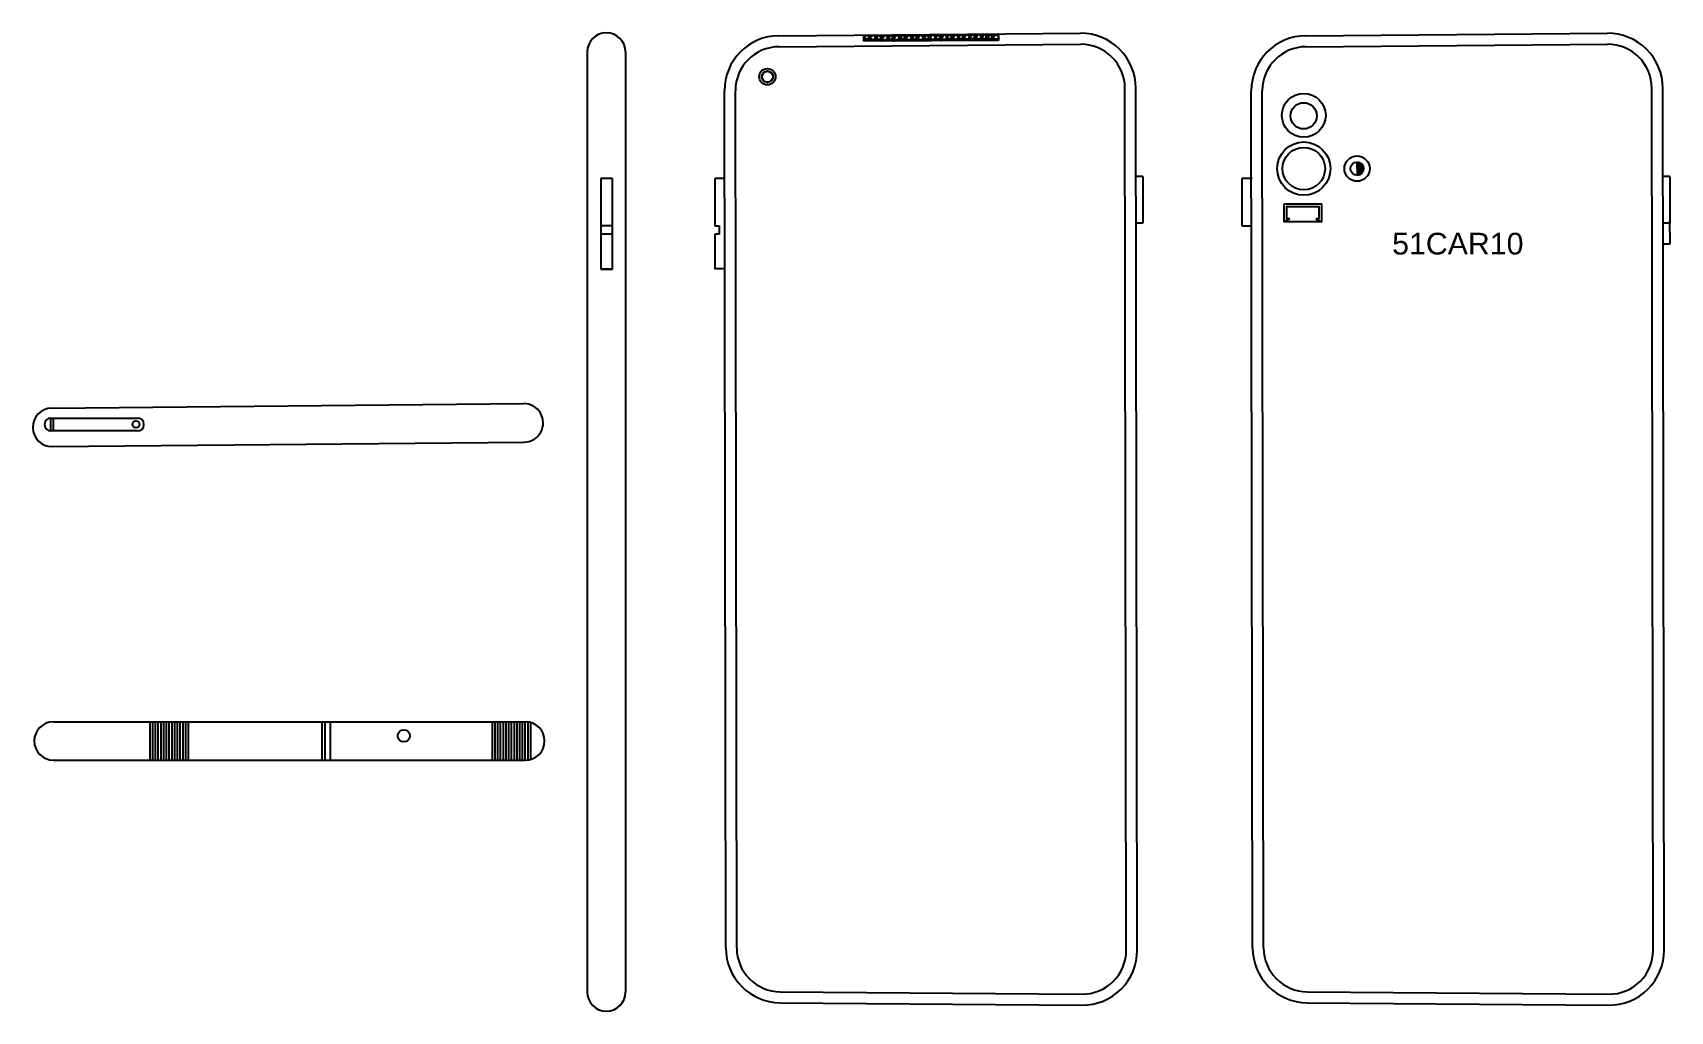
# Model space of a CAD drawing. Header units: inches. Extents: x -10.2 to 49.5, y 17.1 to 52.7.
import ezdxf

# ---------------------------------------------------------------- set-up
doc = ezdxf.new("R2010")
doc.units = ezdxf.units.IN
doc.header["$MEASUREMENT"] = 0
doc.styles.get("Standard").update_dxf_attribs({"font": 'arial.ttf'})

msp = doc.modelspace()

# ---------------------------------------------------------------- linework, layer by layer
for p, q in [((16.978, 52.594), (27.978, 52.682)), ((20.072, 52.395), (20.072, 52.602)), ((24.986, 52.602), (24.986, 52.424)), ((36.187, 52.594), (47.187, 52.682)), ((10.003, 52.138), (9.989, 52.138)), ((9.989, 52.002), (9.989, 17.751)), ((9.989, 52.002), (9.989, 49.888)), ((11.389, 52.002), (11.389, 17.751)), ((16.981, 52.194), (27.981, 52.282)), ((24.986, 52.424), (20.072, 52.395)), ((36.19, 52.194), (47.19, 52.282)), ((15.041, 19.358), (14.994, 50.591)), ((15.441, 19.359), (15.394, 50.592)), ((29.642, 19.276), (29.594, 50.684)), ((30.042, 19.276), (29.994, 50.685)), ((34.251, 19.358), (34.203, 50.591)), ((34.651, 19.359), (34.603, 50.592)), ((48.851, 19.276), (48.803, 50.684)), ((49.251, 19.276), (49.203, 50.685)), ((38.057, 47.752), (38.056, 47.992)), ((38.056, 47.992), (38.058, 47.511)), ((38.056, 47.982), (38.126, 47.982)), ((38.056, 47.972), (38.153, 47.972)), ((38.056, 47.962), (38.173, 47.962)), ((38.056, 47.952), (38.189, 47.952)), ((38.056, 47.942), (38.203, 47.942)), ((38.056, 47.932), (38.215, 47.932)), ((38.056, 47.922), (38.226, 47.922)), ((38.056, 47.922), (38.226, 47.922)), ((38.056, 47.922), (38.226, 47.922)), ((38.056, 47.922), (38.226, 47.922)), ((38.057, 47.912), (38.236, 47.912)), ((38.057, 47.902), (38.244, 47.902)), ((38.057, 47.892), (38.252, 47.892)), ((38.057, 47.882), (38.259, 47.882)), ((38.057, 47.872), (38.265, 47.872)), ((38.057, 47.862), (38.27, 47.862)), ((38.057, 47.852), (38.275, 47.852)), ((38.057, 47.842), (38.279, 47.842)), ((38.057, 47.842), (38.279, 47.842)), ((38.057, 47.832), (38.283, 47.832)), ((38.057, 47.822), (38.287, 47.822)), ((38.057, 47.812), (38.289, 47.812)), ((38.057, 47.802), (38.292, 47.802)), ((38.057, 47.792), (38.294, 47.792)), ((38.057, 47.782), (38.295, 47.782)), ((38.057, 47.772), (38.296, 47.772)), ((38.057, 47.762), (38.297, 47.762)), ((38.057, 47.762), (38.297, 47.762)), ((10.484, 47.391), (10.484, 44.092)), ((10.917, 47.391), (10.484, 47.391)), ((10.917, 44.092), (10.917, 47.391)), ((15.023, 47.391), (14.648, 47.391)), ((14.648, 47.391), (14.648, 45.667)), ((30.247, 47.47), (29.999, 47.47)), ((30.247, 47.47), (30.247, 45.768)), ((30.247, 47.47), (30.247, 46.745)), ((34.233, 47.391), (33.858, 47.391)), ((33.858, 47.391), (33.858, 45.667)), ((38.057, 47.752), (38.297, 47.752)), ((38.057, 47.742), (38.297, 47.742)), ((38.057, 47.732), (38.297, 47.732)), ((38.057, 47.722), (38.295, 47.722)), ((38.057, 47.712), (38.294, 47.712)), ((38.057, 47.702), (38.292, 47.702)), ((38.057, 47.692), (38.29, 47.692)), ((38.057, 47.682), (38.287, 47.682)), ((38.057, 47.672), (38.284, 47.672)), ((38.057, 47.662), (38.28, 47.662)), ((38.057, 47.652), (38.276, 47.652)), ((38.057, 47.642), (38.271, 47.642)), ((38.057, 47.632), (38.265, 47.632)), ((38.057, 47.622), (38.259, 47.622)), ((38.057, 47.612), (38.253, 47.612)), ((38.057, 47.602), (38.245, 47.602)), ((38.057, 47.592), (38.237, 47.592)), ((38.057, 47.582), (38.227, 47.582)), ((38.058, 47.572), (38.217, 47.572)), ((38.058, 47.562), (38.204, 47.562)), ((38.058, 47.552), (38.191, 47.552)), ((38.058, 47.542), (38.174, 47.542)), ((38.058, 47.532), (38.154, 47.532)), ((38.058, 47.522), (38.127, 47.522)), ((49.456, 47.47), (49.208, 47.47)), ((49.456, 47.47), (49.456, 45.768)), ((49.456, 47.47), (49.456, 46.745)), ((35.4, 45.819), (35.4, 46.47)), ((10.917, 45.667), (10.484, 45.667)), ((14.648, 45.667), (14.798, 45.667)), ((14.798, 45.667), (14.798, 45.367)), ((30.247, 45.768), (30.001, 45.768)), ((33.858, 45.667), (34.211, 45.667)), ((35.609, 45.919), (35.4, 45.819)), ((36.553, 45.919), (36.762, 45.819)), ((49.456, 45.768), (49.211, 45.768)), ((49.476, 45.015), (49.462, 45.85)), ((10.917, 45.367), (10.484, 45.367)), ((14.798, 45.367), (14.648, 45.367)), ((14.648, 45.367), (14.648, 44.092)), ((49.193, 45.015), (49.476, 45.015)), ((10.484, 44.092), (10.917, 44.092)), ((10.917, 44.092), (10.484, 44.092)), ((14.651, 44.107), (15.005, 44.107)), ((15.004, 44.021), (15.023, 44.017)), ((34.213, 44.021), (34.233, 44.017)), ((-9.531, 39.022), (7.677, 39.188)), ((-9.56, 38.665), (-6.406, 38.665)), ((-9.56, 38.193), (-9.56, 38.665)), ((-9.474, 38.66), (-9.474, 38.188)), ((-6.406, 38.193), (-9.56, 38.193)), ((-9.517, 37.622), (7.69, 37.788)), ((-9.469, 27.599), (7.739, 27.599)), ((-5.958, 27.581), (-5.958, 26.194)), ((-5.858, 27.581), (-5.858, 26.194)), ((-5.758, 27.581), (-5.758, 26.194)), ((-5.658, 27.581), (-5.658, 26.194)), ((-5.558, 27.581), (-5.558, 26.194)), ((-5.458, 27.581), (-5.458, 26.194)), ((-5.358, 27.581), (-5.358, 26.194)), ((-5.258, 27.581), (-5.258, 26.194)), ((-5.158, 27.581), (-5.158, 26.194)), ((-5.058, 27.581), (-5.058, 26.194)), ((-4.958, 27.581), (-4.958, 26.194)), ((-4.858, 27.581), (-4.858, 26.194)), ((-4.758, 27.581), (-4.758, 26.194)), ((-4.658, 27.581), (-4.658, 26.194)), ((-4.558, 27.581), (-4.558, 26.194)), ((0.32, 27.581), (0.32, 26.194)), ((0.42, 27.581), (0.42, 26.194)), ((0.62, 27.581), (0.62, 26.194)), ((6.522, 27.581), (6.522, 26.194)), ((6.622, 27.581), (6.622, 26.194)), ((6.722, 27.581), (6.722, 26.194)), ((6.822, 27.581), (6.822, 26.194)), ((6.922, 27.581), (6.922, 26.194)), ((7.022, 27.581), (7.022, 26.194)), ((7.122, 27.581), (7.122, 26.194)), ((7.222, 27.581), (7.222, 26.194)), ((7.322, 27.581), (7.322, 26.194)), ((7.422, 27.581), (7.422, 26.194)), ((7.522, 27.581), (7.522, 26.194)), ((7.622, 27.581), (7.622, 26.194)), ((7.722, 27.581), (7.722, 26.194)), ((7.822, 27.581), (7.822, 26.194)), ((7.922, 27.581), (7.922, 26.194)), ((-9.469, 26.199), (7.739, 26.199)), ((17.025, 17.361), (28.026, 17.273)), ((17.029, 17.761), (28.029, 17.673)), ((36.235, 17.361), (47.235, 17.273)), ((36.238, 17.761), (47.238, 17.673))]:
    msp.add_line(p, q)
msp.add_lwpolyline([(35.4, 46.47), (36.762, 46.47), (36.762, 45.819), (35.4, 45.819)], close=True)
msp.add_lwpolyline([(35.609, 45.919), (35.5, 45.919), (35.5, 46.37), (36.662, 46.37), (36.662, 45.919), (36.553, 45.919)])
for centre, radius in [((20.113, 52.554), 0.0235), ((20.099, 52.601), 0.00652), ((20.177, 52.536), 0.0729), ((20.311, 52.573), 0.0438), ((20.403, 52.531), 0.085), ((20.551, 52.545), 0.0235), ((20.537, 52.591), 0.00652), ((20.616, 52.527), 0.0729), ((20.749, 52.564), 0.0438), ((20.842, 52.522), 0.085), ((20.98, 52.545), 0.0235), ((20.966, 52.591), 0.00652), ((21.045, 52.527), 0.0729), ((21.178, 52.564), 0.0438), ((21.271, 52.522), 0.085), ((21.423, 52.55), 0.0235), ((21.409, 52.596), 0.00652), ((21.487, 52.531), 0.0729), ((21.621, 52.568), 0.0438), ((21.713, 52.527), 0.085), ((21.852, 52.55), 0.0235), ((21.838, 52.596), 0.00652), ((21.916, 52.531), 0.0729), ((22.05, 52.568), 0.0438), ((22.142, 52.527), 0.085), ((22.295, 52.559), 0.0235), ((22.281, 52.605), 0.00652), ((22.359, 52.541), 0.0729), ((22.493, 52.577), 0.0438), ((22.585, 52.536), 0.085), ((22.71, 52.559), 0.0235), ((22.696, 52.605), 0.00652), ((22.774, 52.541), 0.0729), ((22.908, 52.577), 0.0438), ((23, 52.536), 0.085), ((23.125, 52.568), 0.0235), ((23.111, 52.614), 0.00652), ((23.189, 52.55), 0.0729), ((23.323, 52.587), 0.0438), ((23.415, 52.545), 0.085), ((23.535, 52.573), 0.0235), ((23.522, 52.619), 0.00652), ((23.6, 52.554), 0.0729), ((23.734, 52.591), 0.0438), ((23.826, 52.55), 0.085), ((23.964, 52.577), 0.0235), ((23.951, 52.624), 0.00652), ((24.029, 52.559), 0.0729), ((24.163, 52.596), 0.0438), ((24.255, 52.554), 0.085), ((24.393, 52.573), 0.0235), ((24.38, 52.619), 0.00652), ((24.458, 52.554), 0.0729), ((24.592, 52.591), 0.0438), ((24.601, 52.573), 0.0235), ((24.587, 52.619), 0.00652), ((24.665, 52.554), 0.0729), ((24.684, 52.55), 0.085), ((24.799, 52.591), 0.0438), ((24.892, 52.55), 0.085), ((20.094, 52.458), 0.0231), ((20.159, 52.435), 0.0206), ((20.293, 52.444), 0.0369), ((20.533, 52.448), 0.0231), ((20.597, 52.425), 0.0206), ((20.731, 52.435), 0.0369), ((20.962, 52.448), 0.0231), ((21.026, 52.425), 0.0206), ((21.16, 52.435), 0.0369), ((21.404, 52.453), 0.0231), ((21.469, 52.43), 0.0206), ((21.603, 52.439), 0.0369), ((21.833, 52.453), 0.0231), ((21.898, 52.43), 0.0206), ((22.032, 52.439), 0.0369), ((22.276, 52.462), 0.0231), ((22.341, 52.439), 0.0206), ((22.475, 52.448), 0.0369), ((22.691, 52.462), 0.0231), ((22.756, 52.439), 0.0206), ((22.89, 52.448), 0.0369), ((23.106, 52.472), 0.0231), ((23.171, 52.448), 0.0206), ((23.305, 52.458), 0.0369), ((23.517, 52.476), 0.0231), ((23.582, 52.453), 0.0206), ((23.715, 52.462), 0.0369), ((23.946, 52.481), 0.0231), ((24.011, 52.458), 0.0206), ((24.144, 52.467), 0.0369), ((24.375, 52.476), 0.0231), ((24.439, 52.453), 0.0206), ((24.573, 52.462), 0.0369), ((24.582, 52.476), 0.0231), ((24.647, 52.453), 0.0206), ((24.781, 52.462), 0.0369), ((16.561, 51.102), 0.298), ((16.561, 51.102), 0.208), ((16.561, 51.102), 0.198), ((36.116, 49.693), 0.798), ((36.11, 49.675), 0.479), ((36.116, 47.752), 0.971), ((36.116, 47.752), 0.775), ((38.057, 47.752), 0.461), ((38.057, 47.752), 0.24), ((-6.461, 38.436), 0.129), ((3.307, 27.086), 0.222)]:
    msp.add_circle(centre, radius)
for centre, radius, start, end in [((10.689, 52.002), 0.7, 0, 180), ((16.994, 50.594), 2, 90.45781, 180.08741), ((27.994, 50.682), 2, 0.08741, 90.45781), ((36.203, 50.594), 2, 90.45781, 180.08741), ((47.203, 50.682), 2, 0.08741, 90.45781), ((16.994, 50.594), 1.6, 90.45781, 180.08741), ((27.994, 50.682), 1.6, 0.08741, 90.45781), ((36.203, 50.594), 1.6, 90.45781, 180.08741), ((47.203, 50.682), 1.6, 0.08741, 90.45781), ((-9.524, 38.322), 0.7, 90.55292, 270.55292), ((7.684, 38.488), 0.7, 270.55292, 90.55292), ((-9.56, 38.429), 0.236, 90, 270), ((-6.406, 38.429), 0.236, 270, 90), ((-9.469, 26.899), 0.7, 90, 270), ((7.739, 26.899), 0.7, 270, 90), ((17.041, 19.361), 2, 180.08741, 269.54219), ((17.041, 19.361), 1.6, 180.08741, 269.54219), ((28.042, 19.273), 2, 269.54219, 0.08741), ((28.042, 19.273), 1.6, 269.54219, 0.08741), ((36.251, 19.361), 2, 180.08741, 269.54219), ((36.251, 19.361), 1.6, 180.08741, 269.54219), ((47.251, 19.273), 2, 269.54219, 0.08741), ((47.251, 19.273), 1.6, 269.54219, 0.08741), ((10.689, 17.751), 0.7, 180, 0)]:
    msp.add_arc(centre, radius, start, end)

# ---------------------------------------------------------------- texts
msp.add_text('51CAR10', height=0.7906).set_placement((39.337, 44.623))

doc.saveas('drawing.dxf')
